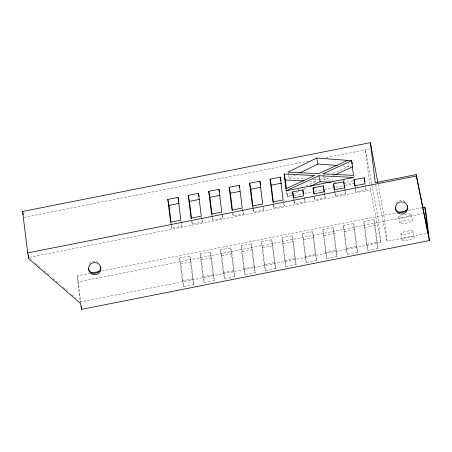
<?xml version="1.0" encoding="UTF-8"?>
<svg xmlns="http://www.w3.org/2000/svg" width="452" height="452" viewBox="0 0 452 452"><rect width="100%" height="100%" fill="white"/><g stroke="black" fill="none" stroke-linecap="round" stroke-linejoin="round"><path stroke-width="0.34" stroke-dasharray="2.26 1.69" d="M288.596 175.472L289.133 178.133L295.393 175.06M296.02 174.754L298.523 173.528M291.602 192.659L287.133 194.716L286.461 191.394M297.981 189.721L299.258 189.134M306.281 185.902L315.858 181.495L315.321 178.839M319.892 179.636L326.174 176.749M333.084 173.568L348.791 166.342L348.119 163.019M298.71 191.552L287.382 196.761L286.308 191.45M303.744 189.235L307.518 187.495M323.073 174.534L324.14 179.845L329.242 177.5M333.067 175.738L334.344 175.15M23.809 217.423L308.038 161.195M326.016 157.641L370.211 148.9M293.58 195.535L287.382 196.761L286.704 191.213M294.269 195.4L303.913 193.496M304.603 193.354L312.179 191.857M314.937 191.315L323.892 189.541M324.581 189.405L344.56 185.45M345.249 185.314L354.888 183.41M171.274 225.559L171.805 228.215L182.037 226.192L181.529 222.039M191.727 221.508L192.264 224.164L202.49 222.141L201.982 217.994M211.785 215.468L212.722 220.118L222.949 218.096L222.44 213.949M232.644 213.417L233.175 216.073L243.408 214.05L242.814 209.208M253.097 209.366L253.634 212.028L263.866 209.999L263.522 207.236M273.556 205.321L274.093 207.976L284.319 205.954L283.98 203.191M294.015 201.276L294.551 203.931L304.778 201.908L304.032 195.852M314.468 197.23L315.004 199.886L325.237 197.863L324.739 193.823M334.926 193.179L335.463 195.84L345.69 193.812L345.362 191.123M355.385 189.134L355.922 191.789L366.148 189.767L365.815 187.077M29.414 257.335L370.352 189.891L369.928 186.439M371.86 184.512L377.77 216.406L380.974 242.487L80.253 301.976L77.055 275.901L89.496 273.437M101.937 270.974L396.178 212.768M408.455 210.338L421.411 207.773M179.625 257.99L189.851 255.968L191.06 261.945L193.857 284.766L183.631 286.788L182.427 280.811L179.625 257.99L180.828 263.968L183.631 286.788M200.078 253.945L210.31 251.922L211.513 257.9L214.316 280.715L204.089 282.737L202.88 276.765L200.078 253.945L201.287 259.923L204.089 282.737M220.536 249.899L230.763 247.877L231.972 253.849L234.774 276.669L224.548 278.692L223.339 272.714L220.536 249.899L221.746 255.877L224.548 278.692M240.995 245.848L251.222 243.826L252.431 249.803L255.233 272.624L245.001 274.647L243.797 268.669L240.995 245.848L242.199 251.826L245.001 274.647M261.448 241.803L271.68 239.78L272.884 245.758L275.686 268.573L265.46 270.601L264.25 264.623L261.448 241.803L262.657 247.781L265.46 270.601M281.907 237.758L292.139 235.735L293.342 241.713L296.145 264.527L285.918 266.55L284.709 260.572L281.907 237.758L283.116 243.735L285.918 266.55M302.365 233.712L312.592 231.684L313.801 237.662L316.603 260.482L306.371 262.505L305.168 256.527L302.365 233.712L303.569 239.684L306.371 262.505M322.824 229.661L333.051 227.638L334.254 233.616L337.056 256.437L326.83 258.459L325.621 252.482L322.824 229.661L324.027 235.639L326.83 258.459M343.277 225.616L353.509 223.593L354.713 229.571L357.515 252.385L347.289 254.408L346.079 248.436L343.277 225.616L344.486 231.593L347.289 254.408M363.736 221.57L373.962 219.548L375.171 225.525L377.974 248.34L367.742 250.363L366.538 244.385L363.736 221.57L364.939 227.548L367.742 250.363M80.874 303.168L78.258 281.873L423.253 213.626M180.828 263.968L191.06 261.945M201.287 259.923L211.513 257.9M221.746 255.877L231.972 253.849M242.199 251.826L252.431 249.803M262.657 247.781L272.884 245.758M283.116 243.735L293.342 241.713M303.569 239.684L313.801 237.662M324.027 235.639L334.254 233.616M344.486 231.593L354.713 229.571M364.939 227.548L375.171 225.525M182.427 280.811L192.654 278.788L189.851 255.968M202.88 276.765L213.112 274.737L210.31 251.922M223.339 272.714L233.565 270.691L230.763 247.877M243.797 268.669L254.024 266.646L251.222 243.826M264.25 264.623L274.483 262.601L271.68 239.78M284.709 260.572L294.936 258.55L292.139 235.735M305.168 256.527L315.394 254.504L312.592 231.684M325.621 252.482L335.853 250.459L333.051 227.638M346.079 248.436L356.306 246.408L353.509 223.593M366.538 244.385L376.765 242.362L373.962 219.548M375.702 184.766L387.11 241.272L428.021 233.175M289.133 178.133L305.213 178.919M312.903 179.297L318.496 179.568M324.14 179.845L333.152 180.286M342.853 180.766L353.249 181.275M309.609 181.19L315.858 181.495M334.717 182.422L336.107 182.489M344.458 182.896L353.498 183.342M342.48 165.861L350.814 166.494M29.787 258.391L31.38 259.764M35.629 263.437L39.878 267.109M44.132 270.776L49.443 275.364M53.161 278.579L58.472 283.167M63.257 287.297L67.506 290.964M71.755 294.636L76.004 298.303M411.117 214.581L412.326 220.559A6.305 1.412 -11.4 0 1 403.201 223.61A6.305 1.412 -11.4 0 1 402.901 221.175A6.305 1.412 -11.4 0 1 412.326 220.559M413.128 231.356A6.255 1.401 -11.4 0 1 404.071 234.385A6.255 1.401 -11.4 0 1 403.777 231.966A6.255 1.401 -11.4 0 1 413.128 231.356L414.337 237.328A6.255 1.401 -11.4 0 1 405.28 240.362A6.255 1.401 -11.4 0 1 404.981 237.944A6.255 1.401 -11.4 0 1 414.337 237.328M398.754 217.028L399.958 223.005M400.856 233.78L402.065 239.758M370.352 189.891L380.974 242.487M365.075 184.456L365.476 186.444M365.611 187.111L366.148 189.767M376.765 242.362L377.974 248.34M354.848 186.478L355.249 188.473M344.616 188.501L345.023 190.495M345.153 191.156L345.69 193.812M356.306 246.408L357.515 252.385M334.39 190.524L334.791 192.518M324.163 192.546L324.564 194.541M324.7 195.202L325.237 197.863M335.853 250.459L337.056 256.437M304.106 198.586L304.778 201.908M315.394 254.504L316.603 260.482M293.478 198.62L293.879 200.609M288.06 172.817L288.466 174.811M283.783 203.298L284.319 205.954M294.936 258.55L296.145 264.527M273.019 202.665L273.42 204.66M263.33 207.344L263.866 209.999M274.483 262.601L275.686 268.573M252.561 206.711L252.967 208.705M242.334 208.734L242.735 210.728M242.871 211.395L243.408 214.05M254.024 266.646L255.233 272.624M221.875 212.785L222.282 214.773M222.412 215.44L222.949 218.096M233.565 270.691L234.774 276.669M201.422 216.83L201.824 218.824M201.959 219.486L202.49 222.141M213.112 274.737L214.316 280.715M180.964 220.875L182.037 226.192M192.654 278.788L193.857 284.766M170.737 222.898L171.138 224.893M77.055 275.901L78.258 281.873M378.126 183.992L383.906 215.192L387.11 241.272M371.73 183.817L365.436 149.844L369.843 185.744M353.95 175.743L354.119 177.144M355.261 186.41L355.922 191.789M345.029 188.433L345.277 190.45M334.802 190.456L335.463 195.84M314.677 197.196L315.004 199.886M293.89 198.552L294.133 200.569M294.218 201.242L294.551 203.931M283.641 200.422L283.896 202.496M273.754 205.214L274.093 207.976M252.956 206.496L253.21 208.57M253.295 209.259L253.634 212.028M232.837 213.304L233.175 216.073M212.383 217.355L212.722 220.118M191.925 221.401L192.264 224.164M171.212 223.373L171.805 228.215M404.76 214.395A6.305 1.412 -11.4 0 1 410.614 215.288A6.305 1.412 -11.4 0 1 400.308 217.644A6.305 1.412 -11.4 0 1 403.167 214.762M396.178 203.174A6.255 6.096 -7 0 1 404.856 201.456M89.326 263.878A6.255 6.096 -7 0 1 98.852 262.827"/><path stroke-width="0.68" d="M352.294 163.986L351.628 160.669L316.728 158.03L287.93 172.155L318.683 173.664L347.582 160.364M299.778 172.913L317.937 164.008L337.571 165.494M285.924 188.738L314.648 175.517L284.116 174.02L286.178 190.789L353.684 177.433L318.903 175.726L286.178 190.789M310.038 186.337L320.106 181.704L331.237 182.252M335.621 174.568L352.831 166.647M422.095 207.637L424.818 207.101L426.027 213.078L429.4 240.549L81.631 309.349L80.428 303.371L28.894 258.872L27.691 252.894L22.6 211.451L370.369 142.651L377.866 182.602M178.026 197.394L180.828 220.214L170.602 222.237L167.799 199.417L178.026 197.394L178.834 201.377M198.484 193.349L201.287 216.163L191.06 218.192L188.258 195.371L198.484 193.349L199.157 196.671M218.943 189.303L221.746 212.118L211.513 214.141L208.711 191.326L218.943 189.303L219.48 191.959M239.396 185.252L242.199 208.073L231.972 210.095L229.17 187.275L239.396 185.252L239.803 187.247M259.855 181.207L262.657 204.027L252.431 206.05L249.628 183.23L259.855 181.207L260.527 184.529M280.313 177.161L283.116 199.976L272.884 201.999L270.081 179.184L280.313 177.161L280.98 180.478M171.042 221.988L169.008 205.394L179.235 203.372M191.586 218.632L189.461 201.349L199.694 199.326M212.044 214.587L209.92 197.304L220.147 195.275M232.497 210.542L230.379 193.253L239.922 191.365M252.956 206.496L250.832 189.207L261.064 187.184M273.415 202.445L271.29 185.162L281.517 183.139M302.829 189.88L303.569 195.931L293.342 197.953L292.597 191.902L302.829 189.88L303.495 193.196M324.491 191.806L313.801 193.908L313.055 187.851L323.282 185.828L323.818 188.484M344.949 187.761L334.254 189.863L333.514 183.806L343.74 181.783L344.142 183.778M364.199 177.738L364.939 183.789L354.713 185.812L353.972 179.76L364.199 177.738L365.001 181.721M424.818 207.101L428.021 233.175L416.196 174.602L375.284 182.698L370.369 142.651M27.691 252.894L416.371 176.003L416.196 174.602M91.57 273.025L99.174 271.522M398.907 212.225L406.41 210.745M284.116 174.02L285.325 179.998L304.06 180.919M416.371 176.003L429.4 240.549M353.972 179.76L355.176 185.738M344.413 185.105L344.678 186.433M333.514 183.806L334.717 189.783M324.09 189.817L324.355 191.145M316.728 158.03L317.937 164.008M318.903 175.726L320.106 181.704M313.055 187.851L314.264 193.829M292.597 191.902L293.806 197.88M270.081 179.184L271.29 185.162M249.628 183.23L250.832 189.207M229.17 187.275L230.379 193.253M208.711 191.326L209.92 197.304M188.258 195.371L189.461 201.349M167.799 199.417L169.008 205.394M22.6 211.451L23.272 214.768M343.74 181.783L344.486 187.84M323.282 185.828L324.027 191.885M285.325 179.998L286.359 188.411M81.298 306.603L81.631 309.349M28.47 255.403L28.725 257.47M407.591 205.852A6.255 6.096 -7 0 1 402.308 212.57A6.255 6.096 -7 0 1 395.234 207.756M100.739 266.556A6.255 6.096 -7 0 1 95.457 273.274A6.255 6.096 -7 0 1 88.383 268.46M351.628 160.669L322.937 173.867L353.43 175.365L351.628 160.669M91.202 273.731A6.255 6.096 -7 0 0 100.932 269.019A6.255 6.096 -7 0 0 91.937 263.183A6.255 6.096 -7 0 0 91.202 273.731M398.059 213.028A6.255 6.096 -7 0 0 407.783 208.315A6.255 6.096 -7 0 0 398.788 202.479A6.255 6.096 -7 0 0 398.059 213.028"/></g></svg>
